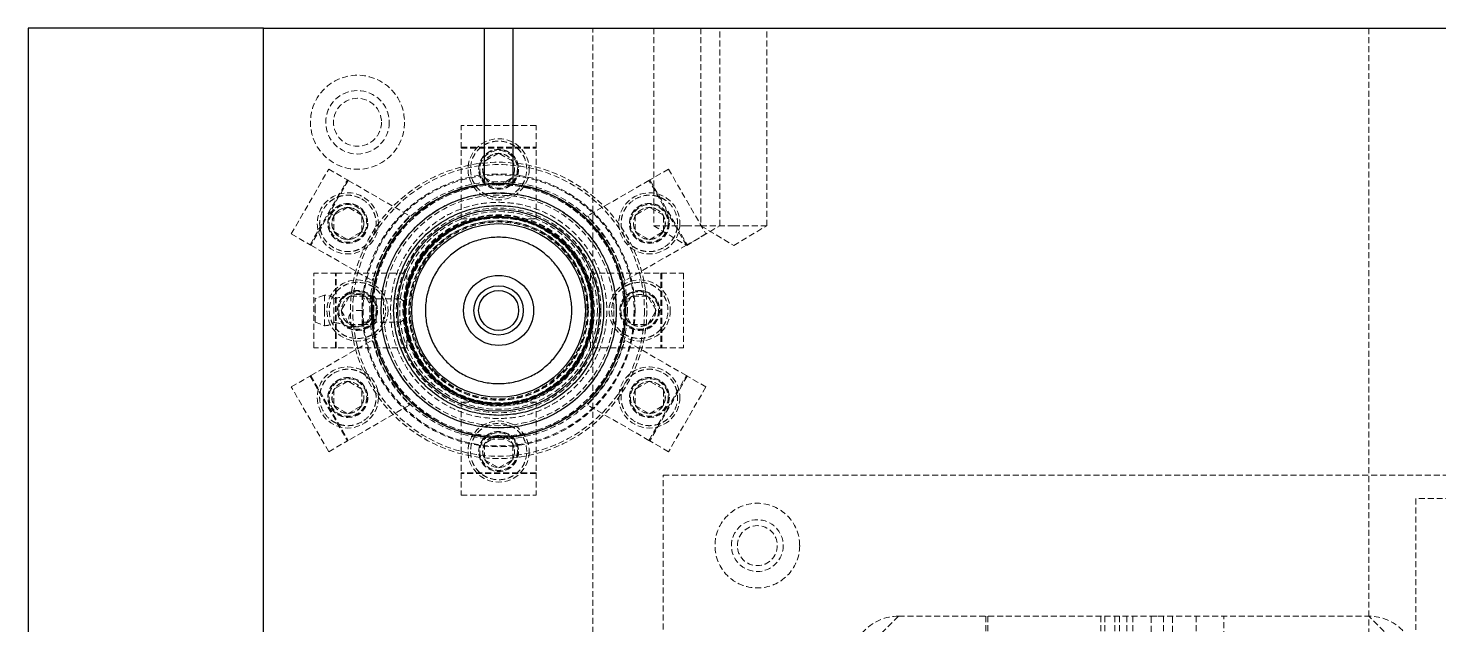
# Model space of a CAD drawing. Header units: millimetres. Extents: x 5 to 1539, y -495 to 895.
# Drawn here: x 806.2 to 1106.1, y -241.6 to -114.7 of the extents above; entities that cross this region are included whole.
import ezdxf

# ---------------------------------------------------------------- set-up
doc = ezdxf.new("R2010")
doc.units = ezdxf.units.MM
doc.linetypes.add('HIDDEN', pattern=[1.905, 1.27, -0.635])

msp = doc.modelspace()

# ---------------------------------------------------------------- linework, layer by layer
at = {"color": 7, "linetype": 'Continuous', "lineweight": 25}
for p, q in [((806.211, -114.725), (806.211, -494.725)), ((856.211, -114.725), (806.211, -114.725)), ((856.211, -114.725), (903.211, -114.725)), ((856.211, -494.725), (856.211, -114.725)), ((903.211, -147.892), (903.211, -114.725)), ((903.211, -114.725), (909.211, -114.725)), ((909.211, -114.725), (1353.211, -114.725)), ((909.211, -114.725), (909.211, -147.892))]:
    msp.add_line(p, q, dxfattribs=at)
at = {"color": 7, "linetype": 'HIDDEN', "lineweight": 18}
for p, q in [((926.211, -494.725), (926.211, -114.725)), ((939.211, -114.725), (939.211, -156.725)), ((949.211, -114.725), (949.211, -156.725)), ((953.211, -156.725), (953.211, -114.725)), ((963.211, -156.725), (963.211, -114.725)), ((1091.211, -114.725), (1091.211, -494.725)), ((914.161, -135.425), (898.261, -135.425)), ((898.261, -140.225), (898.261, -135.425)), ((914.161, -140.225), (914.161, -135.425)), ((898.261, -140.025), (914.161, -140.025)), ((898.261, -155.225), (898.261, -140.225)), ((898.261, -140.225), (914.161, -140.225)), ((914.161, -155.225), (914.161, -140.225)), ((906.211, -141.261), (903.211, -142.993)), ((909.211, -142.993), (906.211, -141.261)), ((862.139, -158.46), (870.089, -144.69)), ((870.089, -144.69), (874.073, -146.99)), ((903.211, -146.457), (906.211, -148.189)), ((906.211, -148.189), (909.211, -146.457)), ((942.333, -144.69), (938.35, -146.99)), ((942.333, -144.69), (950.283, -158.46)), ((866.123, -160.76), (874.073, -146.99)), ((874.246, -147.09), (866.296, -160.86)), ((874.246, -147.09), (887.237, -154.59)), ((938.176, -147.09), (925.186, -154.59)), ((946.126, -160.86), (938.176, -147.09)), ((938.35, -146.99), (946.3, -160.76)), ((874.168, -152.761), (871.168, -154.493)), ((877.168, -154.493), (874.168, -152.761)), ((938.254, -152.761), (935.254, -154.493)), ((941.254, -154.493), (938.254, -152.761)), ((871.245, -154.538), (870.704, -154.225)), ((871.168, -154.493), (871.168, -157.957)), ((877.168, -157.957), (877.168, -154.493)), ((887.237, -154.59), (886.936, -155.111)), ((898.261, -155.225), (901.767, -155.225)), ((910.655, -155.225), (914.161, -155.225)), ((925.487, -155.111), (925.186, -154.59)), ((935.254, -154.493), (935.254, -157.957)), ((941.254, -157.957), (941.254, -154.493)), ((862.139, -158.46), (866.123, -160.76)), ((871.168, -157.957), (874.168, -159.689)), ((874.168, -159.689), (877.168, -157.957)), ((877.632, -158.225), (877.091, -157.913)), ((935.254, -157.957), (938.254, -159.689)), ((938.254, -159.689), (941.254, -157.957)), ((946.211, -156.725), (939.211, -156.725)), ((939.211, -156.725), (946.211, -160.931)), ((949.211, -156.725), (946.211, -156.725)), ((946.211, -160.931), (953.211, -156.725)), ((950.283, -158.46), (946.3, -160.76)), ((956.211, -156.725), (949.211, -156.725)), ((949.211, -156.725), (956.211, -160.931)), ((963.211, -156.725), (956.211, -156.725)), ((956.211, -160.931), (963.211, -156.725)), ((866.296, -160.86), (879.287, -168.36)), ((946.126, -160.86), (933.136, -168.36)), ((866.911, -182.675), (866.911, -166.775)), ((871.711, -166.775), (866.911, -166.775)), ((871.511, -182.675), (871.511, -166.775)), ((871.711, -182.675), (871.711, -166.775)), ((871.711, -166.775), (886.711, -166.775)), ((879.587, -167.839), (879.287, -168.36)), ((886.711, -166.775), (886.711, -170.281)), ((925.711, -170.281), (925.711, -166.775)), ((925.711, -166.775), (940.711, -166.775)), ((933.136, -168.36), (932.835, -167.839)), ((940.711, -166.775), (940.711, -182.675)), ((940.711, -166.775), (945.511, -166.775)), ((940.911, -166.775), (940.911, -182.675)), ((945.511, -166.775), (945.511, -182.675)), ((869.211, -171.475), (867.211, -172.225)), ((867.211, -174.725), (867.211, -172.225)), ((869.211, -171.475), (869.211, -174.725)), ((871.211, -177.287), (871.211, -172.164)), ((874.479, -171.725), (872.747, -174.725)), ((877.943, -171.725), (874.479, -171.725)), ((877.211, -171.225), (875.211, -171.225)), ((877.211, -171.225), (877.211, -174.725)), ((879.711, -171.725), (877.211, -171.725)), ((885.357, -172.225), (877.211, -172.225)), ((879.675, -174.725), (877.943, -171.725)), ((879.711, -171.725), (879.711, -177.725)), ((880.211, -172.225), (879.711, -171.725)), ((880.211, -172.225), (880.211, -177.225)), ((934.479, -171.725), (932.747, -174.725)), ((937.943, -171.725), (934.479, -171.725)), ((939.675, -174.725), (937.943, -171.725)), ((867.211, -177.225), (867.211, -174.725)), ((869.211, -174.725), (869.211, -177.975)), ((872.747, -174.725), (874.479, -177.725)), ((877.211, -174.725), (875.211, -174.725)), ((877.211, -174.725), (877.211, -178.225)), ((877.943, -177.725), (879.675, -174.725)), ((932.747, -174.725), (934.479, -177.725)), ((937.943, -177.725), (939.675, -174.725)), ((867.211, -177.225), (869.211, -177.975)), ((874.479, -177.725), (877.943, -177.725)), ((875.211, -178.225), (877.211, -178.225)), ((877.211, -177.225), (885.357, -177.225)), ((877.211, -177.725), (879.711, -177.725)), ((879.711, -177.725), (880.211, -177.225)), ((886.711, -179.169), (886.711, -182.675)), ((925.711, -182.675), (925.711, -179.169)), ((934.479, -177.725), (937.943, -177.725)), ((866.296, -188.59), (879.287, -181.09)), ((871.711, -182.675), (866.911, -182.675)), ((886.711, -182.675), (871.711, -182.675)), ((879.587, -181.611), (879.287, -181.09)), ((940.711, -182.675), (925.711, -182.675)), ((932.835, -181.611), (933.136, -181.09)), ((946.126, -188.59), (933.136, -181.09)), ((940.711, -182.675), (945.511, -182.675)), ((862.139, -190.99), (866.123, -188.69)), ((866.123, -188.69), (874.073, -202.46)), ((866.296, -188.59), (874.246, -202.36)), ((938.176, -202.36), (946.126, -188.59)), ((946.3, -188.69), (938.35, -202.46)), ((950.283, -190.99), (946.3, -188.69)), ((870.089, -204.76), (862.139, -190.99)), ((874.168, -189.761), (871.168, -191.493)), ((871.168, -191.493), (871.168, -194.957)), ((877.168, -191.493), (874.168, -189.761)), ((877.168, -194.957), (877.168, -191.493)), ((938.254, -189.761), (935.254, -191.493)), ((935.254, -191.493), (935.254, -194.957)), ((941.254, -191.493), (938.254, -189.761)), ((941.254, -194.957), (941.254, -191.493)), ((950.283, -190.99), (942.333, -204.76)), ((887.237, -194.86), (874.246, -202.36)), ((887.237, -194.86), (886.936, -194.339)), ((898.261, -194.225), (898.261, -209.225)), ((901.767, -194.225), (898.261, -194.225)), ((914.161, -194.225), (910.655, -194.225)), ((914.161, -194.225), (914.161, -209.225)), ((925.186, -194.86), (925.487, -194.339)), ((938.176, -202.36), (925.186, -194.86)), ((871.168, -194.957), (874.168, -196.689)), ((874.168, -196.689), (877.168, -194.957)), ((935.254, -194.957), (938.254, -196.689)), ((938.254, -196.689), (941.254, -194.957)), ((870.089, -204.76), (874.073, -202.46)), ((906.211, -201.261), (903.211, -202.993)), ((903.211, -202.993), (903.211, -206.457)), ((909.211, -202.993), (906.211, -201.261)), ((909.211, -206.457), (909.211, -202.993)), ((942.333, -204.76), (938.35, -202.46)), ((903.211, -206.457), (906.211, -208.189)), ((906.211, -208.189), (909.211, -206.457)), ((914.161, -209.225), (898.261, -209.225)), ((898.261, -209.225), (898.261, -214.025)), ((914.161, -209.425), (898.261, -209.425)), ((914.161, -209.225), (914.161, -214.025)), ((941.211, -459.725), (941.211, -209.725)), ((941.211, -209.725), (1176.211, -209.725)), ((898.261, -214.025), (914.161, -214.025)), ((1301.211, -214.725), (1101.211, -214.725)), ((1101.211, -214.725), (1101.211, -454.725)), ((991.211, -239.725), (981.211, -249.725)), ((991.211, -239.725), (1091.211, -239.725)), ((1009.811, -239.725), (1009.811, -283.681)), ((1010.211, -239.725), (1010.211, -283.667)), ((1034.211, -239.725), (1034.211, -429.725)), ((1035.064, -239.725), (1035.064, -429.725)), ((1037.211, -239.725), (1037.211, -429.725)), ((1038.211, -239.725), (1038.211, -429.725)), ((1039.759, -239.725), (1039.759, -429.725)), ((1041.041, -239.725), (1041.041, -429.725)), ((1044.954, -429.725), (1044.954, -239.725)), ((1044.954, -239.725), (1047.533, -239.725)), ((1047.533, -239.725), (1047.533, -309.725)), ((1049.503, -309.725), (1049.503, -239.725)), ((1054.508, -239.725), (1054.508, -257.725)), ((1060.417, -251.816), (1060.417, -239.725)), ((1101.211, -249.725), (1091.211, -239.725))]:
    msp.add_line(p, q, dxfattribs=at)
at = {"color": 7, "linetype": 'HIDDEN', "lineweight": 18, "flags": 128}
for points in [[(874.246, -147.09), (874.212, -147.071), (874.18, -147.052), (874.15, -147.035), (874.124, -147.02), (874.102, -147.007), (874.086, -146.998), (874.076, -146.992), (874.073, -146.99)], [(909.211, -147.892), (906.211, -147.725), (903.211, -147.892)], [(938.35, -146.99), (938.346, -146.992), (938.336, -146.998), (938.32, -147.007), (938.299, -147.02), (938.273, -147.035), (938.243, -147.052), (938.21, -147.071), (938.176, -147.09)], [(866.123, -160.76), (866.126, -160.762), (866.136, -160.768), (866.152, -160.777), (866.174, -160.789), (866.2, -160.805), (866.23, -160.822), (866.262, -160.841), (866.296, -160.86)], [(946.126, -160.86), (946.16, -160.841), (946.193, -160.822), (946.223, -160.805), (946.249, -160.789), (946.27, -160.777), (946.286, -160.768), (946.296, -160.762), (946.3, -160.76)], [(866.123, -188.69), (866.126, -188.688), (866.136, -188.683), (866.152, -188.673), (866.174, -188.661), (866.2, -188.646), (866.23, -188.629), (866.262, -188.61), (866.296, -188.59)], [(946.3, -188.69), (946.296, -188.688), (946.286, -188.683), (946.27, -188.673), (946.249, -188.661), (946.223, -188.646), (946.193, -188.629), (946.16, -188.61), (946.126, -188.59)], [(874.073, -202.46), (874.076, -202.458), (874.086, -202.453), (874.102, -202.443), (874.124, -202.431), (874.15, -202.416), (874.18, -202.398), (874.212, -202.38), (874.246, -202.36)], [(938.176, -202.36), (938.21, -202.38), (938.243, -202.398), (938.273, -202.416), (938.299, -202.431), (938.32, -202.443), (938.336, -202.453), (938.346, -202.458), (938.35, -202.46)]]:
    msp.add_lwpolyline(points, dxfattribs=at)
at = {"color": 7, "linetype": 'HIDDEN', "lineweight": 18}
for centre, radius in [((876.211, -134.725), 10), ((876.211, -134.725), 6.75), ((876.211, -134.725), 5.1), ((906.211, -144.725), 6.5), ((906.211, -144.725), 4.25), ((906.211, -144.725), 4.2), ((906.211, -144.725), 4), ((906.211, -174.725), 31.5), ((906.211, -174.725), 31), ((906.211, -144.725), 3.4), ((906.211, -144.725), 3.375), ((906.211, -174.725), 29), ((906.211, -174.725), 28.81), ((874.168, -156.225), 6.5), ((906.211, -174.725), 27.394), ((906.211, -174.725), 27.01), ((906.211, -174.725), 26.73), ((906.211, -174.725), 26.71), ((906.211, -174.725), 25), ((938.254, -156.225), 6.5), ((874.168, -156.225), 4.25), ((874.168, -156.225), 4.2), ((874.168, -156.225), 3.4), ((906.211, -174.725), 24.5), ((938.254, -156.225), 4.25), ((938.254, -156.225), 4.2), ((938.254, -156.225), 4), ((938.254, -156.225), 3.4), ((938.254, -156.225), 3.375), ((906.211, -174.725), 21.75), ((906.211, -174.725), 21.006), ((906.211, -174.725), 20.334), ((906.211, -174.725), 19.99), ((906.211, -174.725), 19.97), ((906.211, -174.725), 19.8), ((906.211, -174.725), 19.67), ((906.211, -174.725), 19.65), ((906.211, -174.725), 19.092), ((906.211, -174.725), 19.027), ((906.211, -174.725), 19), ((876.211, -174.725), 6.5), ((876.211, -174.725), 4.25), ((876.211, -174.725), 4.2), ((876.211, -174.725), 4), ((936.211, -174.725), 6.5), ((936.211, -174.725), 4.25), ((936.211, -174.725), 4.2), ((936.211, -174.725), 4), ((876.211, -174.725), 3.4), ((876.211, -174.725), 3.375), ((936.211, -174.725), 3.4), ((936.211, -174.725), 3.375), ((874.168, -193.225), 6.5), ((938.254, -193.225), 6.5), ((874.168, -193.225), 4.25), ((874.168, -193.225), 4.2), ((874.168, -193.225), 4), ((874.168, -193.225), 3.4), ((874.168, -193.225), 3.375), ((938.254, -193.225), 4.25), ((938.254, -193.225), 4.2), ((938.254, -193.225), 4), ((938.254, -193.225), 3.4), ((938.254, -193.225), 3.375), ((906.211, -204.725), 6.5), ((906.211, -204.725), 4.25), ((906.211, -204.725), 4.2), ((906.211, -204.725), 4), ((906.211, -204.725), 3.4), ((906.211, -204.725), 3.375), ((961.211, -224.725), 9), ((961.211, -224.725), 5.5), ((961.211, -224.725), 4.25)]:
    msp.add_circle(centre, radius, dxfattribs=at)
at = {"color": 7, "linetype": 'Continuous', "lineweight": 25}
for radius in [26.995, 21.449, 20.006, 20, 19.83, 18.452, 7.45, 5.25, 4.25]:
    msp.add_circle((906.211, -174.725), radius, dxfattribs=at)
for start, end in [(96.37937, 83.62063), (83.62063, 96.37937)]:
    msp.add_arc((906.211, -174.725), 27, start, end, dxfattribs=at)
at = {"color": 7, "linetype": 'HIDDEN', "lineweight": 18}
for centre, radius, start, end in [((874.168, -156.225), 4, 330, 150), ((874.168, -156.225), 3.375, 330, 150), ((874.168, -156.225), 4, 150, 330), ((874.168, -156.225), 3.375, 150, 330), ((906.211, -174.725), 27.5, 134.50127, 165.49873), ((906.211, -174.725), 20.2, 45, 225), ((906.211, -174.725), 20, 102.83857, 180), ((906.211, -174.725), 20, 45, 77.16143), ((906.211, -174.725), 27.5, 14.50127, 45.49873), ((869.211, -174.725), 3.25, 52.02013, 90), ((870.478, -164.036), 8.161, 275.15364, 297.98736), ((906.211, -174.725), 20, 180, 225), ((869.211, -174.725), 3.25, 270, 307.97987), ((870.478, -185.415), 8.161, 61.98043, 84.84636), ((906.211, -174.725), 27.5, 194.50127, 225.49873), ((906.211, -174.725), 27.5, 314.50127, 345.49873), ((991.211, -249.725), 10, 90, 180), ((1091.211, -249.725), 10, 0, 90)]:
    msp.add_arc(centre, radius, start, end, dxfattribs=at)
for points, knots in [([(912.211, -144.725), (912.131, -143.971), (912.008, -142.81), (911.26, -141.412), (910.485, -140.452), (909.524, -139.673), (908.127, -138.948), (906.211, -138.58), (904.295, -138.948), (902.898, -139.673), (901.937, -140.452), (901.163, -141.412), (900.415, -142.81), (900.291, -143.971), (900.211, -144.725)], [0, 0, 0, 0, 0.1197281, 0.1841801, 0.2499997, 0.3158199, 0.3802715, 0.4999996, 0.6197285, 0.6841801, 0.7500003, 0.8158199, 0.8802719, 1, 1, 1, 1]), ([(900.211, -144.725), (900.291, -145.48), (900.415, -146.641), (901.163, -148.038), (901.937, -148.999), (902.898, -149.774), (904.295, -150.522), (905.456, -150.645), (906.211, -150.725)], [0, 0, 0, 0, 0.2394573, 0.368361, 0.5, 0.631639, 0.7605427, 1, 1, 1, 1]), ([(906.211, -150.725), (906.966, -150.645), (908.127, -150.522), (909.524, -149.774), (910.485, -148.999), (911.26, -148.038), (912.008, -146.641), (912.131, -145.48), (912.211, -144.725)], [0, 0, 0, 0, 0.2394561, 0.36836, 0.4999992, 0.6316384, 0.7605424, 1, 1, 1, 1]), ([(871.168, -161.421), (870.555, -160.975), (869.611, -160.287), (868.775, -158.941), (868.331, -157.79), (868.136, -156.568), (868.207, -154.996), (868.847, -153.153), (870.123, -151.678), (871.449, -150.83), (872.605, -150.387), (873.823, -150.197), (875.408, -150.247), (876.475, -150.721), (877.168, -151.029)], [0, 0, 0, 0, 0.11972804, 0.18418083, 0.24999984, 0.31582, 0.38027154, 0.4999997, 0.61972826, 0.68418038, 0.75000013, 0.8158195, 0.88027184, 1, 1, 1, 1]), ([(877.168, -151.029), (877.782, -151.476), (878.726, -152.163), (879.561, -153.51), (880.007, -154.661), (880.197, -155.881), (880.146, -157.464), (879.672, -158.532), (879.364, -159.225)], [0, 0, 0, 0, 0.2394571, 0.3683604, 0.4999999, 0.6316386, 0.7605432, 1, 1, 1, 1]), ([(883.205, -174.725), (883.28, -173.322), (883.434, -170.432), (884.714, -166.144), (886.836, -162.021), (889.828, -158.342), (892.905, -155.844), (895.61, -154.262), (898.376, -153.008), (901.918, -151.947), (904.808, -151.794), (906.211, -151.719)], [0, 0, 0, 0, 0.11649681, 0.23997172, 0.36857974, 0.49991752, 0.63125497, 0.69563437, 0.76002828, 0.88350319, 1, 1, 1, 1]), ([(906.211, -151.719), (907.614, -151.794), (910.505, -151.948), (914.793, -153.228), (918.916, -155.35), (922.595, -158.342), (925.093, -161.419), (926.674, -164.124), (927.933, -166.89), (928.952, -170.432), (929.346, -174.725), (928.952, -179.019), (927.719, -183.307), (925.583, -187.43), (922.595, -191.109), (919.518, -193.607), (916.812, -195.189), (914.047, -196.442), (910.504, -197.504), (907.614, -197.657), (906.211, -197.731)], [0, 0, 0, 0, 0.0582484, 0.1199857, 0.1842898, 0.2499586, 0.3156275, 0.3478171, 0.3800141, 0.4417515, 0.5, 0.5582484, 0.6199858, 0.6842901, 0.7499588, 0.8156275, 0.8478171, 0.8800143, 0.9417516, 1, 1, 1, 1]), ([(933.058, -159.225), (932.75, -158.532), (932.276, -157.464), (932.226, -155.881), (932.416, -154.661), (932.861, -153.51), (933.697, -152.163), (934.641, -151.476), (935.254, -151.029)], [0, 0, 0, 0, 0.2394568, 0.3683614, 0.5000001, 0.6316396, 0.7605429, 1, 1, 1, 1]), ([(935.254, -151.029), (935.948, -150.721), (937.015, -150.247), (938.599, -150.197), (939.818, -150.387), (940.973, -150.83), (942.299, -151.678), (943.576, -153.153), (944.215, -154.996), (944.286, -156.568), (944.092, -157.79), (943.648, -158.941), (942.812, -160.287), (941.868, -160.975), (941.254, -161.421)], [0, 0, 0, 0, 0.1197281, 0.1841804, 0.2499998, 0.3158195, 0.3802716, 0.5000001, 0.6197285, 0.68418, 0.7500001, 0.8158191, 0.8802714, 1, 1, 1, 1]), ([(892.916, -188.02), (892.148, -187.166), (890.567, -185.407), (888.829, -182.19), (887.673, -178.58), (887.276, -174.725), (887.674, -170.872), (888.823, -167.255), (890.588, -164.065), (892.842, -161.356), (895.551, -159.102), (898.741, -157.337), (902.358, -156.188), (906.211, -155.79), (910.066, -156.187), (913.676, -157.343), (916.893, -159.081), (918.652, -160.662), (919.506, -161.43)], [0, 0, 0, 0, 0.0582581, 0.1200058, 0.1843204, 0.2500001, 0.3156796, 0.3799944, 0.4417421, 0.5000002, 0.5582582, 0.6200057, 0.6843205, 0.7500002, 0.8156797, 0.8799945, 0.9417421, 1, 1, 1, 1]), ([(879.364, -159.225), (878.918, -159.839), (878.23, -160.783), (876.884, -161.618), (875.733, -162.064), (874.513, -162.254), (872.929, -162.203), (871.862, -161.729), (871.168, -161.421)], [0, 0, 0, 0, 0.2394563, 0.3683612, 0.4999993, 0.6316398, 0.7605429, 1, 1, 1, 1]), ([(919.506, -161.43), (920.274, -162.284), (921.856, -164.043), (923.594, -167.261), (924.75, -170.87), (925.146, -174.725), (924.75, -178.58), (923.594, -182.19), (921.856, -185.407), (920.274, -187.166), (919.506, -188.02)], [0, 0, 0, 0, 0.1165162, 0.2400115, 0.3686411, 0.5, 0.6313594, 0.7599885, 0.8834838, 1, 1, 1, 1]), ([(920.495, -160.442), (921.071, -161.062), (922.224, -162.302), (923.641, -164.418), (924.538, -166.169), (925.064, -167.456), (925.342, -168.224), (925.59, -169.002), (925.805, -169.789), (925.93, -170.332), (926.006, -170.698), (926.09, -171.118), (926.199, -171.763), (926.299, -172.558), (926.364, -173.273), (926.403, -173.996), (926.412, -174.521), (926.41, -175.112), (926.393, -175.733), (926.333, -176.56), (926.247, -177.337), (926.133, -178.097), (926.029, -178.646), (925.889, -179.307), (925.717, -180.009), (925.429, -180.971), (925.116, -181.865), (924.385, -183.663), (923.02, -186.203), (921.32, -188.092), (920.495, -189.009)], [0, 0, 0, 0, 0.0799845, 0.1599687, 0.2399532, 0.265697, 0.2914406, 0.3171818, 0.3429194, 0.3686563, 0.3698154, 0.3783588, 0.4091449, 0.4316755, 0.4541016, 0.4771019, 0.5001015, 0.5037736, 0.5330126, 0.5588162, 0.5822607, 0.6069036, 0.6315458, 0.635099, 0.6707451, 0.6999247, 0.7300852, 0.7602448, 0.8836088, 1, 1, 1, 1]), ([(941.254, -161.421), (940.56, -161.729), (939.493, -162.203), (937.909, -162.254), (936.69, -162.064), (935.539, -161.618), (934.192, -160.783), (933.505, -159.839), (933.058, -159.225)], [0, 0, 0, 0, 0.23945717, 0.36836037, 0.49999929, 0.63163899, 0.76054254, 1, 1, 1, 1]), ([(876.211, -168.725), (875.457, -168.805), (874.296, -168.929), (872.898, -169.677), (871.938, -170.451), (871.159, -171.413), (870.434, -172.809), (870.066, -174.725), (870.434, -176.641), (871.159, -178.038), (871.938, -178.999), (872.898, -179.774), (874.296, -180.522), (875.457, -180.645), (876.211, -180.725)], [0, 0, 0, 0, 0.1197287, 0.1841803, 0.2499999, 0.31582, 0.380272, 0.4999999, 0.6197287, 0.6841806, 0.7500001, 0.8158197, 0.8802713, 1, 1, 1, 1]), ([(882.211, -174.725), (882.131, -173.97), (882.008, -172.809), (881.26, -171.413), (880.485, -170.451), (879.524, -169.677), (878.127, -168.929), (876.966, -168.805), (876.211, -168.725)], [0, 0, 0, 0, 0.2394563, 0.3683596, 0.5000011, 0.6316404, 0.7605437, 1, 1, 1, 1]), ([(936.211, -168.725), (935.456, -168.805), (934.295, -168.929), (932.898, -169.677), (931.937, -170.451), (931.163, -171.413), (930.415, -172.809), (930.291, -173.97), (930.211, -174.725)], [0, 0, 0, 0, 0.2394575, 0.3683607, 0.4999998, 0.6316401, 0.7605441, 1, 1, 1, 1]), ([(936.211, -180.725), (936.966, -180.645), (938.127, -180.522), (939.524, -179.774), (940.484, -178.999), (941.264, -178.038), (941.988, -176.641), (942.356, -174.725), (941.988, -172.809), (941.264, -171.413), (940.484, -170.451), (939.524, -169.677), (938.127, -168.929), (936.966, -168.805), (936.211, -168.725)], [0, 0, 0, 0, 0.1197281, 0.1841798, 0.2499995, 0.3158191, 0.3802712, 0.5000001, 0.6197282, 0.6841803, 0.7500005, 0.8158202, 0.8802719, 1, 1, 1, 1]), ([(875.211, -171.225), (874.978, -171.225), (874.598, -171.225), (874.359, -171.225), (874.346, -171.225), (874.345, -171.225)], [0, 0, 0, 0, 0.5834862, 0.9491533, 1, 1, 1, 1]), ([(885.438, -172.297), (885.398, -172.263), (885.319, -172.195), (885.412, -172.276), (885.633, -172.463), (885.936, -172.704), (886.189, -172.862), (886.287, -172.922)], [0, 0, 0, 0, 0.2096859, 0.417474, 0.6235544, 0.8551591, 1, 1, 1, 1]), ([(875.211, -178.225), (874.952, -177.899), (874.556, -177.399), (874.295, -176.602), (874.408, -175.855), (874.797, -175.247), (875.107, -174.856), (875.211, -174.725)], [0, 0, 0, 0, 0.3059344, 0.4679072, 0.6311026, 0.8764829, 1, 1, 1, 1]), ([(876.211, -180.725), (876.966, -180.645), (878.127, -180.522), (879.524, -179.774), (880.485, -178.999), (881.26, -178.038), (882.008, -176.641), (882.131, -175.48), (882.211, -174.725)], [0, 0, 0, 0, 0.2394562, 0.3683595, 0.4999987, 0.631639, 0.7605423, 1, 1, 1, 1]), ([(906.211, -197.731), (904.808, -197.657), (901.918, -197.503), (897.63, -196.223), (893.507, -194.1), (889.828, -191.109), (887.33, -188.032), (885.748, -185.326), (884.494, -182.561), (883.433, -179.018), (883.28, -176.128), (883.205, -174.725)], [0, 0, 0, 0, 0.1164968, 0.2399717, 0.36858, 0.4999174, 0.6312548, 0.6956344, 0.7600283, 0.8835032, 1, 1, 1, 1]), ([(886.287, -176.528), (886.106, -176.647), (885.745, -176.885), (885.427, -177.163), (885.324, -177.252), (885.41, -177.176), (885.634, -176.987), (885.936, -176.747), (886.189, -176.589), (886.287, -176.528)], [0, 0, 0, 0, 0.1742364, 0.3491001, 0.5032315, 0.6338374, 0.7633762, 0.9089559, 1, 1, 1, 1]), ([(930.211, -174.725), (930.291, -175.48), (930.415, -176.641), (931.163, -178.038), (931.937, -178.999), (932.898, -179.774), (934.295, -180.522), (935.456, -180.645), (936.211, -180.725)], [0, 0, 0, 0, 0.2394574, 0.3683613, 0.5000004, 0.6316394, 0.7605426, 1, 1, 1, 1]), ([(874.345, -178.225), (874.343, -178.225), (874.324, -178.225), (874.511, -178.225), (874.933, -178.225), (875.211, -178.225)], [0, 0, 0, 0, 0.0421529, 0.3673315, 1, 1, 1, 1]), ([(877.168, -198.421), (876.475, -198.729), (875.408, -199.203), (873.823, -199.254), (872.605, -199.063), (871.449, -198.62), (870.123, -197.773), (868.847, -196.298), (868.207, -194.455), (868.136, -192.882), (868.331, -191.66), (868.775, -190.51), (869.611, -189.163), (870.555, -188.476), (871.168, -188.029)], [0, 0, 0, 0, 0.1197284, 0.1841807, 0.25, 0.3158199, 0.3802715, 0.5000001, 0.6197282, 0.6841801, 0.7499999, 0.8158196, 0.8802717, 1, 1, 1, 1]), ([(871.168, -188.029), (871.862, -187.721), (872.929, -187.247), (874.513, -187.197), (875.733, -187.387), (876.884, -187.832), (878.23, -188.668), (878.918, -189.612), (879.364, -190.225)], [0, 0, 0, 0, 0.2394572, 0.3683602, 0.5000006, 0.6316387, 0.7605438, 1, 1, 1, 1]), ([(919.506, -188.02), (918.652, -188.788), (916.893, -190.37), (913.676, -192.108), (910.066, -193.264), (906.211, -193.66), (902.356, -193.264), (898.747, -192.108), (895.529, -190.37), (893.77, -188.788), (892.916, -188.02)], [0, 0, 0, 0, 0.1165161, 0.2400111, 0.3686408, 0.4999997, 0.6313592, 0.7599889, 0.8834839, 1, 1, 1, 1]), ([(933.058, -190.225), (933.505, -189.612), (934.192, -188.668), (935.539, -187.832), (936.69, -187.387), (937.909, -187.197), (939.493, -187.247), (940.56, -187.721), (941.254, -188.029)], [0, 0, 0, 0, 0.2394573, 0.3683612, 0.5000008, 0.6316396, 0.7605427, 1, 1, 1, 1]), ([(941.254, -188.029), (941.868, -188.476), (942.812, -189.163), (943.648, -190.51), (944.092, -191.66), (944.286, -192.882), (944.215, -194.455), (943.576, -196.298), (942.299, -197.773), (940.973, -198.62), (939.818, -199.063), (938.599, -199.254), (937.015, -199.203), (935.948, -198.729), (935.254, -198.421)], [0, 0, 0, 0, 0.1197288, 0.1841805, 0.2500002, 0.3158199, 0.3802718, 0.5000001, 0.6197286, 0.6841803, 0.7500001, 0.8158194, 0.8802717, 1, 1, 1, 1]), ([(879.364, -190.225), (879.672, -190.919), (880.146, -191.986), (880.197, -193.57), (880.007, -194.79), (879.561, -195.941), (878.726, -197.287), (877.782, -197.975), (877.168, -198.421)], [0, 0, 0, 0, 0.2394569, 0.3683608, 0.5000003, 0.6316399, 0.7605433, 1, 1, 1, 1]), ([(920.495, -189.009), (919.875, -189.585), (918.635, -190.738), (916.519, -192.155), (914.767, -193.052), (913.481, -193.578), (912.713, -193.856), (911.935, -194.104), (911.147, -194.319), (910.605, -194.444), (910.238, -194.52), (909.818, -194.604), (909.173, -194.713), (908.379, -194.813), (907.663, -194.878), (906.941, -194.917), (906.416, -194.926), (905.825, -194.924), (905.204, -194.907), (904.376, -194.847), (903.6, -194.761), (902.839, -194.647), (902.29, -194.543), (901.63, -194.403), (900.927, -194.231), (899.965, -193.943), (899.072, -193.63), (897.274, -192.899), (894.734, -191.534), (892.845, -189.834), (891.928, -189.009)], [0, 0, 0, 0, 0.0799846, 0.1599686, 0.2399532, 0.2656971, 0.2914411, 0.3171817, 0.3429193, 0.3686563, 0.3698154, 0.3783587, 0.4091449, 0.4316754, 0.4541015, 0.4771018, 0.5001014, 0.5037735, 0.5330124, 0.5588161, 0.5822606, 0.6069034, 0.6315457, 0.6350993, 0.670745, 0.6999246, 0.7300851, 0.7602451, 0.8836085, 1, 1, 1, 1]), ([(935.254, -198.421), (934.641, -197.975), (933.697, -197.287), (932.861, -195.941), (932.416, -194.79), (932.226, -193.57), (932.276, -191.986), (932.75, -190.919), (933.058, -190.225)], [0, 0, 0, 0, 0.2394567, 0.3683601, 0.4999997, 0.6316392, 0.7605431, 1, 1, 1, 1]), ([(906.211, -198.725), (905.456, -198.805), (904.295, -198.929), (902.898, -199.677), (901.937, -200.451), (901.163, -201.412), (900.415, -202.809), (900.291, -203.97), (900.211, -204.725)], [0, 0, 0, 0, 0.2394575, 0.3683611, 0.5000002, 0.6316393, 0.7605433, 1, 1, 1, 1]), ([(912.211, -204.725), (912.131, -203.97), (912.008, -202.809), (911.26, -201.412), (910.485, -200.451), (909.524, -199.677), (908.127, -198.929), (906.966, -198.805), (906.211, -198.725)], [0, 0, 0, 0, 0.2394571, 0.3683612, 0.5000006, 0.6316399, 0.7605437, 1, 1, 1, 1]), ([(900.211, -204.725), (900.291, -205.48), (900.415, -206.641), (901.163, -208.038), (901.937, -208.998), (902.898, -209.778), (904.295, -210.502), (906.211, -210.87), (908.127, -210.502), (909.524, -209.778), (910.485, -208.998), (911.26, -208.038), (912.008, -206.641), (912.131, -205.48), (912.211, -204.725)], [0, 0, 0, 0, 0.1197284, 0.1841807, 0.2500003, 0.3158198, 0.3802716, 0.5000004, 0.6197284, 0.6841802, 0.7499997, 0.8158193, 0.8802716, 1, 1, 1, 1])]:
    msp.add_open_spline(points, degree=3, knots=knots, dxfattribs=at)
at = {"color": 7, "linetype": 'Continuous', "lineweight": 25}
for points, knots in [([(881.216, -174.725), (881.297, -173.201), (881.463, -170.061), (882.617, -166.212), (883.978, -163.208), (885.697, -160.268), (888.411, -156.925), (891.754, -154.211), (894.694, -152.493), (897.698, -151.131), (901.547, -149.977), (904.687, -149.811), (906.211, -149.73)], [0, 0, 0, 0, 0.1164774, 0.2399321, 0.3043011, 0.3686841, 0.5000001, 0.6313157, 0.6956849, 0.7600679, 0.8835221, 1, 1, 1, 1]), ([(906.211, -149.73), (907.736, -149.811), (910.876, -149.977), (914.724, -151.131), (917.729, -152.492), (920.668, -154.211), (924.012, -156.925), (926.726, -160.268), (928.443, -163.208), (929.811, -166.212), (930.919, -170.061), (931.346, -174.725), (930.919, -179.39), (929.811, -183.238), (928.443, -186.243), (926.726, -189.182), (924.012, -192.526), (920.668, -195.239), (917.729, -196.958), (914.724, -198.32), (910.876, -199.473), (907.736, -199.64), (906.211, -199.72)], [0, 0, 0, 0, 0.0582387, 0.119966, 0.1521506, 0.1843421, 0.25, 0.3156578, 0.3478425, 0.3800339, 0.4417612, 0.4999999, 0.5582389, 0.619966, 0.6521507, 0.6843422, 0.75, 0.8156579, 0.8478426, 0.8800339, 0.9417613, 1, 1, 1, 1]), ([(883.896, -174.725), (883.968, -173.364), (884.116, -170.561), (885.146, -167.125), (886.362, -164.442), (887.896, -161.818), (890.319, -158.834), (893.888, -155.932), (897.888, -153.873), (902.047, -152.631), (904.85, -152.482), (906.211, -152.41)], [0, 0, 0, 0, 0.1164969, 0.2399716, 0.3043659, 0.368745, 0.5000822, 0.6314197, 0.7600281, 0.8835031, 1, 1, 1, 1]), ([(906.211, -152.41), (907.572, -152.482), (910.376, -152.63), (913.812, -153.66), (916.494, -154.876), (919.118, -156.41), (922.104, -158.833), (925.002, -162.402), (927.074, -166.402), (928.27, -170.561), (928.651, -174.725), (928.27, -178.89), (927.281, -182.326), (926.06, -185.008), (924.527, -187.632), (922.103, -190.617), (918.534, -193.519), (914.535, -195.578), (910.376, -196.819), (907.572, -196.968), (906.211, -197.041)], [0, 0, 0, 0, 0.0582482, 0.1199858, 0.152183, 0.1843725, 0.2500413, 0.31571, 0.3800141, 0.4417515, 0.5, 0.5582484, 0.619986, 0.652183, 0.6843725, 0.7500414, 0.8157101, 0.8800142, 0.9417518, 1, 1, 1, 1]), ([(917.21, -163.727), (916.503, -163.091), (915.048, -161.783), (912.386, -160.345), (909.4, -159.389), (906.211, -159.06), (903.024, -159.39), (900.031, -160.34), (897.392, -161.801), (895.151, -163.665), (893.287, -165.906), (891.826, -168.545), (890.876, -171.538), (890.546, -174.725), (890.875, -177.914), (891.831, -180.9), (893.269, -183.562), (894.577, -185.017), (895.213, -185.724)], [0, 0, 0, 0, 0.0582582, 0.1200057, 0.1843205, 0.2499999, 0.3156797, 0.3799945, 0.441742, 0.5000002, 0.5582582, 0.6200059, 0.6843207, 0.7500001, 0.8156798, 0.8799946, 0.9417422, 1, 1, 1, 1]), ([(917.21, -185.724), (917.845, -185.017), (919.153, -183.562), (920.591, -180.9), (921.548, -177.914), (921.876, -174.725), (921.548, -171.536), (920.591, -168.55), (919.153, -165.888), (917.845, -164.433), (917.21, -163.727)], [0, 0, 0, 0, 0.1165156, 0.240011, 0.3686406, 0.5000001, 0.6313589, 0.7599885, 0.8834839, 1, 1, 1, 1]), ([(906.211, -199.72), (904.687, -199.64), (901.547, -199.473), (897.698, -198.32), (894.694, -196.958), (891.754, -195.239), (888.411, -192.526), (885.697, -189.182), (883.979, -186.243), (882.617, -183.238), (881.463, -179.39), (881.297, -176.25), (881.216, -174.725)], [0, 0, 0, 0, 0.1164778, 0.2399321, 0.3043015, 0.3686841, 0.4999999, 0.6313158, 0.6956852, 0.7600679, 0.8835222, 1, 1, 1, 1]), ([(906.211, -197.041), (904.85, -196.969), (902.047, -196.82), (898.611, -195.79), (895.928, -194.574), (893.304, -193.04), (890.32, -190.617), (887.418, -187.048), (885.359, -183.049), (884.117, -178.89), (883.968, -176.086), (883.896, -174.725)], [0, 0, 0, 0, 0.1164969, 0.2399719, 0.3043659, 0.3687453, 0.5000826, 0.6314201, 0.7600281, 0.8835031, 1, 1, 1, 1]), ([(895.213, -185.724), (895.919, -186.359), (897.374, -187.667), (900.036, -189.105), (903.022, -190.062), (906.211, -190.39), (909.4, -190.062), (912.386, -189.105), (915.048, -187.667), (916.503, -186.359), (917.21, -185.724)], [0, 0, 0, 0, 0.1165163, 0.2400115, 0.368641, 0.5000003, 0.631359, 0.7599885, 0.8834837, 1, 1, 1, 1])]:
    msp.add_open_spline(points, degree=3, knots=knots, dxfattribs=at)

doc.saveas('drawing.dxf')
